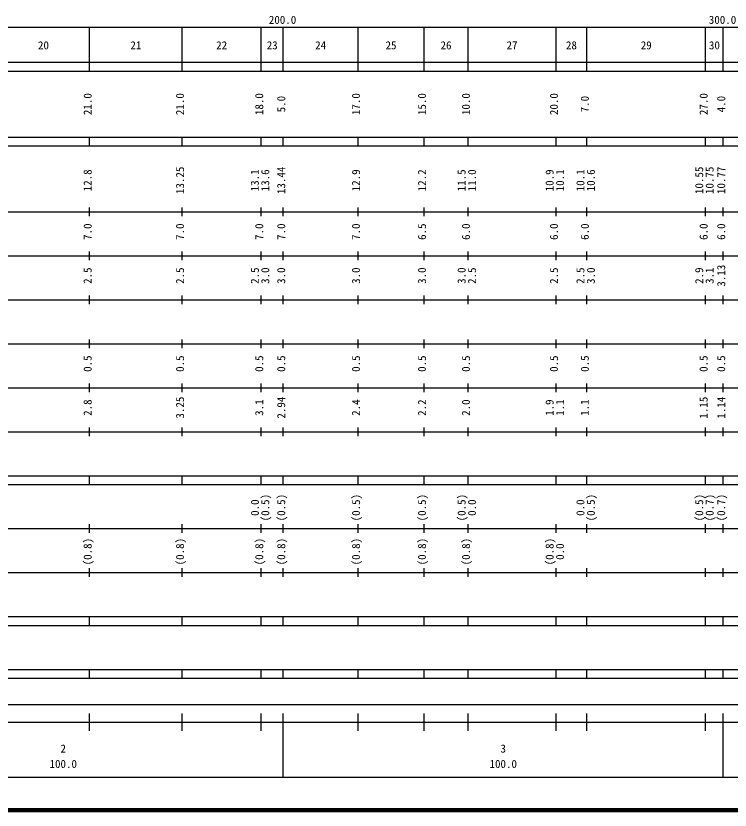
# Model space of a CAD drawing. Units: millimetres on the paper, enlarged 1000 times. Extents: x 40000 to 680000, y 20000 to 380000.
# Drawn here: x 207235 to 369566, y 20000 to 200558 of the extents above; entities that cross this region are included whole.
import ezdxf
from ezdxf.enums import TextEntityAlignment as Align

# ---------------------------------------------------------------- set-up
doc = ezdxf.new("R2010")
doc.units = ezdxf.units.MM
doc.header["$LTSCALE"] = 1000
doc.layers.add('M-TTL', color=2, linetype='Continuous', lineweight=140)
doc.layers.add('M-TTL-BAND', color=7, linetype='Continuous', lineweight=25)
doc.styles.add('ＭＳ ゴシック', font='')
doc.styles.get('ＭＳ ゴシック').set_extended_font_data('MS Gothic')

msp = doc.modelspace()

# ---------------------------------------------------------------- linework, layer by layer
at = {"layer": 'M-TTL'}
msp.add_line((40000, 20000), (680000, 20000), dxfattribs=at)
at = {"layer": 'M-TTL-BAND'}
for p, q in [((68000, 198000), (579000, 198000)), ((224000, 188000), (224000, 198000)), ((245000, 188000), (245000, 198000)), ((263000, 188000), (263000, 198000)), ((268000, 188000), (268000, 198000)), ((285000, 188000), (285000, 198000)), ((300000, 188000), (300000, 198000)), ((310000, 188000), (310000, 198000)), ((330000, 188000), (330000, 198000)), ((337000, 188000), (337000, 198000)), ((364000, 188000), (364000, 198000)), ((368000, 188000), (368000, 198000)), ((40000, 190000), (579000, 190000)), ((40000, 188000), (579000, 188000)), ((40000, 173000), (579000, 173000)), ((224000, 171000), (224000, 173000)), ((245000, 171000), (245000, 173000)), ((263000, 171000), (263000, 173000)), ((268000, 171000), (268000, 173000)), ((285000, 171000), (285000, 173000)), ((300000, 171000), (300000, 173000)), ((310000, 171000), (310000, 173000)), ((330000, 171000), (330000, 173000)), ((337000, 171000), (337000, 173000)), ((364000, 171000), (364000, 173000)), ((368000, 171000), (368000, 173000)), ((40000, 171000), (579000, 171000)), ((40000, 156000), (579000, 156000)), ((224000, 155000), (224000, 157000)), ((245000, 155000), (245000, 157000)), ((263000, 155000), (263000, 157000)), ((268000, 155000), (268000, 157000)), ((285000, 155000), (285000, 157000)), ((300000, 155000), (300000, 157000)), ((310000, 155000), (310000, 157000)), ((330000, 155000), (330000, 157000)), ((337000, 155000), (337000, 157000)), ((364000, 155000), (364000, 157000)), ((368000, 155000), (368000, 157000)), ((224000, 145000), (224000, 147000)), ((245000, 145000), (245000, 147000)), ((263000, 145000), (263000, 147000)), ((268000, 145000), (268000, 147000)), ((285000, 145000), (285000, 147000)), ((300000, 145000), (300000, 147000)), ((310000, 145000), (310000, 147000)), ((330000, 145000), (330000, 147000)), ((337000, 145000), (337000, 147000)), ((364000, 145000), (364000, 147000)), ((368000, 145000), (368000, 147000)), ((46000, 146000), (579000, 146000)), ((52000, 136000), (579000, 136000)), ((224000, 135000), (224000, 137000)), ((245000, 135000), (245000, 137000)), ((263000, 135000), (263000, 137000)), ((268000, 135000), (268000, 137000)), ((285000, 135000), (285000, 137000)), ((300000, 135000), (300000, 137000)), ((310000, 135000), (310000, 137000)), ((330000, 135000), (330000, 137000)), ((337000, 135000), (337000, 137000)), ((364000, 135000), (364000, 137000)), ((368000, 135000), (368000, 137000)), ((224000, 125000), (224000, 127000)), ((245000, 125000), (245000, 127000)), ((263000, 125000), (263000, 127000)), ((268000, 125000), (268000, 127000)), ((285000, 125000), (285000, 127000)), ((300000, 125000), (300000, 127000)), ((310000, 125000), (310000, 127000)), ((330000, 125000), (330000, 127000)), ((337000, 125000), (337000, 127000)), ((364000, 125000), (364000, 127000)), ((368000, 125000), (368000, 127000)), ((46000, 126000), (579000, 126000)), ((52000, 116000), (579000, 116000)), ((224000, 115000), (224000, 117000)), ((245000, 115000), (245000, 117000)), ((263000, 115000), (263000, 117000)), ((268000, 115000), (268000, 117000)), ((285000, 115000), (285000, 117000)), ((300000, 115000), (300000, 117000)), ((310000, 115000), (310000, 117000)), ((330000, 115000), (330000, 117000)), ((337000, 115000), (337000, 117000)), ((364000, 115000), (364000, 117000)), ((368000, 115000), (368000, 117000)), ((224000, 105000), (224000, 107000)), ((245000, 105000), (245000, 107000)), ((263000, 105000), (263000, 107000)), ((268000, 105000), (268000, 107000)), ((285000, 105000), (285000, 107000)), ((300000, 105000), (300000, 107000)), ((310000, 105000), (310000, 107000)), ((330000, 105000), (330000, 107000)), ((337000, 105000), (337000, 107000)), ((364000, 105000), (364000, 107000)), ((368000, 105000), (368000, 107000)), ((46000, 106000), (579000, 106000)), ((40000, 96000), (579000, 96000)), ((224000, 94000), (224000, 96000)), ((245000, 94000), (245000, 96000)), ((263000, 94000), (263000, 96000)), ((268000, 94000), (268000, 96000)), ((285000, 94000), (285000, 96000)), ((300000, 94000), (300000, 96000)), ((310000, 94000), (310000, 96000)), ((330000, 94000), (330000, 96000)), ((337000, 94000), (337000, 96000)), ((364000, 94000), (364000, 96000)), ((368000, 94000), (368000, 96000)), ((40000, 94000), (579000, 94000)), ((224000, 83000), (224000, 85000)), ((245000, 83000), (245000, 85000)), ((263000, 83000), (263000, 85000)), ((268000, 83000), (268000, 85000)), ((285000, 83000), (285000, 85000)), ((300000, 83000), (300000, 85000)), ((310000, 83000), (310000, 85000)), ((330000, 83000), (330000, 85000)), ((337000, 83000), (337000, 85000)), ((364000, 83000), (364000, 85000)), ((368000, 83000), (368000, 85000)), ((49000, 84000), (579000, 84000)), ((224000, 73000), (224000, 75000)), ((245000, 73000), (245000, 75000)), ((263000, 73000), (263000, 75000)), ((268000, 73000), (268000, 75000)), ((285000, 73000), (285000, 75000)), ((300000, 73000), (300000, 75000)), ((310000, 73000), (310000, 75000)), ((330000, 73000), (330000, 75000)), ((337000, 73000), (337000, 75000)), ((364000, 73000), (364000, 75000)), ((368000, 73000), (368000, 75000)), ((40000, 74000), (579000, 74000)), ((40000, 64000), (579000, 64000)), ((224000, 62000), (224000, 64000)), ((245000, 62000), (245000, 64000)), ((263000, 62000), (263000, 64000)), ((268000, 62000), (268000, 64000)), ((285000, 62000), (285000, 64000)), ((300000, 62000), (300000, 64000)), ((310000, 62000), (310000, 64000)), ((330000, 62000), (330000, 64000)), ((337000, 62000), (337000, 64000)), ((364000, 62000), (364000, 64000)), ((368000, 62000), (368000, 64000)), ((40000, 62000), (579000, 62000)), ((40000, 52000), (579000, 52000)), ((224000, 50000), (224000, 52000)), ((245000, 50000), (245000, 52000)), ((263000, 50000), (263000, 52000)), ((268000, 50000), (268000, 52000)), ((285000, 50000), (285000, 52000)), ((300000, 50000), (300000, 52000)), ((310000, 50000), (310000, 52000)), ((330000, 50000), (330000, 52000)), ((337000, 50000), (337000, 52000)), ((364000, 50000), (364000, 52000)), ((368000, 50000), (368000, 52000)), ((40000, 50000), (579000, 50000)), ((71000, 44000), (565000, 44000)), ((224000, 38000), (224000, 42000)), ((245000, 38000), (245000, 42000)), ((263000, 38000), (263000, 42000)), ((268000, 27500), (268000, 42000)), ((285000, 38000), (285000, 42000)), ((300000, 38000), (300000, 42000)), ((310000, 38000), (310000, 42000)), ((330000, 38000), (330000, 42000)), ((337000, 38000), (337000, 42000)), ((364000, 38000), (364000, 42000)), ((368000, 27500), (368000, 42000)), ((40000, 40000), (579000, 40000)), ((68000, 27500), (579000, 27500))]:
    msp.add_line(p, q, dxfattribs=at)

# ---------------------------------------------------------------- texts
at = {"layer": 'M-TTL-BAND', "style": 'ＭＳ ゴシック'}
for s, p in [('200.0', (267844, 198195)), ('300.0', (367844, 198195)), ('20', (213500, 192405)), ('21', (234500, 192405)), ('22', (254000, 192405)), ('23', (265500, 192405)), ('24', (276500, 192405)), ('25', (292500, 192405)), ('26', (305000, 192405)), ('27', (320000, 192405)), ('28', (333500, 192405)), ('29', (350500, 192405)), ('30', (366000, 192405)), ('2', (218000, 32523)), ('3', (318000, 32523)), ('100.0', (218000, 29033)), ('100.0', (318000, 29033))]:
    msp.add_text(s, height=1833, dxfattribs=at).set_placement(p, align=Align.BOTTOM_CENTER)
for s, p in [('21.0', (225000, 180500)), ('21.0', (246000, 180500)), ('18.0', (264000, 180500)), ('17.0', (286000, 180500)), ('15.0', (301000, 180500)), ('10.0', (311000, 180500)), ('20.0', (331000, 180500)), ('27.0', (365000, 180500)), ('5.0', (269000, 180500)), ('7.0', (338000, 180500)), ('4.0', (369000, 180500)), ('13.25', (246000, 163174)), ('13.44', (269000, 163174)), ('10.55', (364000, 163174)), ('10.75', (366370, 163174)), ('10.77', (369000, 163174)), ('12.8', (225000, 163174)), ('13.1', (263000, 163174)), ('13.6', (265370, 163174)), ('12.9', (286000, 163174)), ('12.2', (301000, 163174)), ('11.5', (310000, 163174)), ('11.0', (312370, 163174)), ('10.9', (330000, 163174)), ('10.1', (332370, 163174)), ('10.1', (337000, 163174)), ('10.6', (339370, 163174)), ('7.0', (225000, 151500)), ('7.0', (246000, 151500)), ('7.0', (264000, 151500)), ('7.0', (269000, 151500)), ('7.0', (286000, 151500)), ('6.5', (301000, 151500)), ('6.0', (311000, 151500)), ('6.0', (331000, 151500)), ('6.0', (338000, 151500)), ('6.0', (365000, 151500)), ('6.0', (369000, 151500)), ('2.5', (225000, 141500)), ('2.5', (246000, 141500)), ('2.5', (263000, 141500)), ('3.0', (265370, 141500)), ('3.0', (269000, 141500)), ('3.0', (286000, 141500)), ('3.0', (301000, 141500)), ('3.0', (310000, 141500)), ('2.5', (312370, 141500)), ('2.5', (331000, 141500)), ('2.5', (337000, 141500)), ('3.0', (339370, 141500)), ('2.9', (364000, 141500)), ('3.1', (366370, 141500)), ('3.13', (369000, 141500)), ('0.5', (225000, 121500)), ('0.5', (246000, 121500)), ('0.5', (264000, 121500)), ('0.5', (269000, 121500)), ('0.5', (286000, 121500)), ('0.5', (301000, 121500)), ('0.5', (311000, 121500)), ('0.5', (331000, 121500)), ('0.5', (338000, 121500)), ('0.5', (365000, 121500)), ('0.5', (369000, 121500)), ('3.25', (246000, 111500)), ('2.94', (269000, 111500)), ('1.15', (365000, 111500)), ('1.14', (369000, 111500)), ('2.8', (225000, 111500)), ('3.1', (264000, 111500)), ('2.4', (286000, 111500)), ('2.2', (301000, 111500)), ('2.0', (311000, 111500)), ('1.9', (330000, 111500)), ('1.1', (332370, 111500)), ('1.1', (338000, 111500)), ('0.0', (263000, 88764)), ('(0.5)', (265370, 88764)), ('(0.5)', (269000, 88764)), ('(0.5)', (286000, 88764)), ('(0.5)', (301000, 88764)), ('(0.5)', (310000, 88764)), ('0.0', (312370, 88764)), ('0.0', (337000, 88764)), ('(0.5)', (339370, 88764)), ('(0.5)', (364000, 88764)), ('(0.7)', (366370, 88764)), ('(0.7)', (369000, 88764)), ('(0.8)', (225000, 78764)), ('(0.8)', (246000, 78764)), ('(0.8)', (264000, 78764)), ('(0.8)', (269000, 78764)), ('(0.8)', (286000, 78764)), ('(0.8)', (301000, 78764)), ('(0.8)', (311000, 78764)), ('(0.8)', (330000, 78764)), ('0.0', (332370, 78764))]:
    msp.add_text(s, height=1833, rotation=90, dxfattribs=at).set_placement(p, align=Align.BOTTOM_CENTER)

doc.saveas('drawing.dxf')
